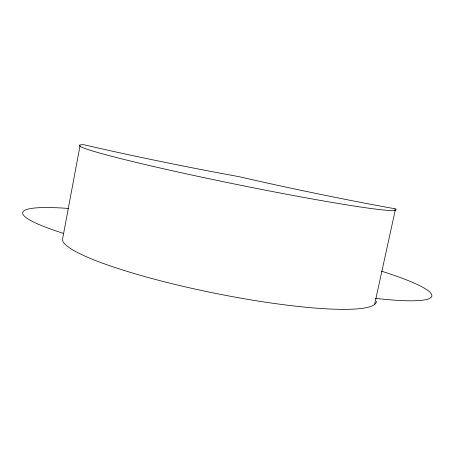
<?xml version="1.0" encoding="UTF-8"?>
<svg xmlns="http://www.w3.org/2000/svg" width="454" height="454" viewBox="0 0 454 454"><rect width="100%" height="100%" fill="white"/><g stroke="black" fill="none" stroke-linecap="round" stroke-linejoin="round"><path stroke-width="0.68" d="M80.04 145.785L62.419 239.803A160.114 23.432 11.4 0 0 220.65 294.391A160.114 23.432 11.4 0 0 376.44 301.32M394.776 210.157L395.076 208.778A139.798 5.13 11.7 0 1 239.122 176.68A139.94 5.096 11.4 0 1 83.837 144.724A161.55 6.884 11.5 0 0 231.12 183.314A161.55 6.884 11.5 0 0 395.076 208.778M374.601 304.486L395.139 210.639M381.553 271.203A138.731 17.513 12 0 1 375.475 298.363M63.146 233.271A138.873 17.394 10.9 0 1 68.384 208.443"/></g></svg>
